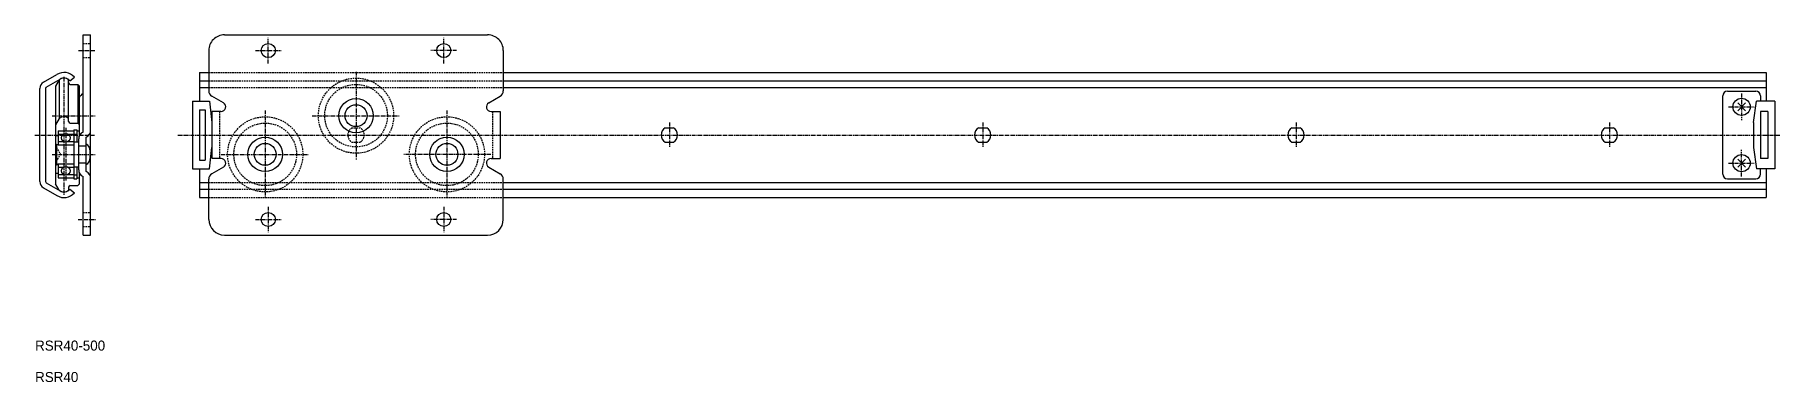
# Model space of a CAD drawing. Extents: x 54 to 611, y 116 to 227.
import ezdxf

# ---------------------------------------------------------------- set-up
doc = ezdxf.new("R2010")
doc.units = 0
doc.linetypes.add('CENTER', pattern=[2, 1.25, -0.25, 0.25, -0.25])
doc.linetypes.add('DASHED', pattern=[0.75, 0.5, -0.25])
doc.layers.get('0').update_dxf_attribs({"linetype": 'CONTINUOUS'})
doc.layers.add('CENTER', color=1, linetype='CENTER')

msp = doc.modelspace()

# ---------------------------------------------------------------- linework, layer by layer
at = {"color": 7, "linetype": 'CONTINUOUS'}
for p, q in [((69.63, 195.45), (69.63, 226.56)), ((69.63, 226.56), (72.03, 226.56)), ((72.03, 162.56), (72.03, 226.56)), ((114.75, 226.56), (198.75, 226.56)), ((109.75, 221.56), (109.75, 208.7)), ((203.75, 221.56), (203.75, 208.7)), ((56.98, 211.43), (61.27, 213.9)), ((57.88, 209.87), (62.28, 212.41)), ((62.03, 212.22), (60.83, 210.14)), ((62.03, 212.22), (62.03, 199.85)), ((65.03, 198.88), (65.03, 212.22)), ((65.4, 211.91), (66.85, 213.02)), ((106.75, 214.56), (109.75, 214.56)), ((106.75, 214.54), (106.75, 205.36)), ((106.75, 211.91), (109.75, 211.91)), ((203.75, 214.56), (606.75, 214.56)), ((203.75, 211.91), (606.75, 211.91)), ((606.75, 214.56), (606.75, 205.36)), ((55.83, 179.69), (55.83, 209.44)), ((57.63, 209.44), (57.63, 179.69)), ((60.83, 210.14), (60.83, 178.98)), ((65.53, 210.74), (67.93, 210.74)), ((67.93, 210.74), (67.93, 198.38)), ((68.43, 210.24), (67.93, 210.74)), ((68.43, 210.24), (68.43, 194.32)), ((106.75, 209.72), (109.75, 209.72)), ((114.4, 204.86), (110.75, 206.97)), ((199.1, 204.86), (202.75, 206.97)), ((203.75, 209.72), (606.75, 209.72)), ((592.95, 182.06), (592.95, 207.06)), ((594.45, 208.56), (603.45, 208.56)), ((604.95, 207.06), (604.95, 205.36)), ((104.55, 205.36), (104.55, 183.76)), ((104.55, 205.36), (109.95, 205.36)), ((106.75, 202.56), (106.75, 186.56)), ((106.75, 202.56), (108.55, 202.56)), ((108.55, 202.56), (108.55, 186.56)), ((109.95, 205.36), (110.75, 198.56)), ((110.75, 202.06), (110.75, 187.06)), ((113.55, 202.06), (110.75, 202.06)), ((199.95, 202.06), (202.75, 202.06)), ((202.75, 202.06), (202.75, 187.06)), ((600.19, 202.32), (597.71, 204.8)), ((597.71, 202.32), (600.19, 204.8)), ((602.75, 198.56), (603.75, 205.36)), ((609.55, 205.36), (603.75, 205.36)), ((604.95, 202.06), (604.95, 187.06)), ((607.35, 202.06), (604.95, 202.06)), ((607.35, 202.06), (607.35, 187.06)), ((609.55, 205.36), (609.55, 183.76)), ((62.03, 199.85), (60.83, 197.77)), ((61.63, 195.88), (61.63, 191.38)), ((61.63, 195.88), (66.63, 195.88)), ((65.53, 198.38), (67.93, 198.38)), ((66.63, 196.23), (66.63, 180.53)), ((66.63, 196.23), (67.68, 196.23)), ((67.68, 196.23), (67.68, 192.38)), ((67.68, 195.88), (68.43, 195.88)), ((68.43, 197.88), (67.93, 198.38)), ((255.45, 196.81), (258.05, 196.81)), ((355.45, 196.81), (358.05, 196.81)), ((455.45, 196.81), (458.05, 196.81)), ((555.45, 196.81), (558.05, 196.81)), ((602.75, 198.56), (602.75, 190.56)), ((60.83, 194.38), (61.63, 194.38)), ((61.13, 191.68), (61.13, 185.08)), ((61.13, 191.68), (61.63, 191.38)), ((61.63, 194.82), (63.41, 194.82)), ((61.63, 192.44), (63.41, 192.44)), ((61.63, 191.38), (66.63, 191.38)), ((64.85, 194.82), (66.63, 194.82)), ((64.85, 192.44), (66.63, 192.44)), ((66.63, 194.88), (67.68, 194.88)), ((66.63, 192.38), (68.23, 192.38)), ((68.23, 183.38), (68.23, 193.38)), ((68.23, 191.13), (70.63, 191.13)), ((70.63, 182.88), (70.63, 193.88)), ((71.83, 189.8), (71.83, 186.96)), ((109.95, 183.76), (110.75, 190.56)), ((255.45, 192.31), (258.05, 192.31)), ((355.45, 192.31), (358.05, 192.31)), ((455.45, 192.31), (458.05, 192.31)), ((555.45, 192.31), (558.05, 192.31)), ((602.75, 190.56), (603.75, 183.76)), ((61.13, 185.08), (61.63, 185.38)), ((61.63, 185.38), (61.63, 180.88)), ((61.63, 185.38), (66.63, 185.38)), ((61.63, 184.32), (63.41, 184.32)), ((64.85, 184.32), (66.63, 184.32)), ((66.63, 184.38), (68.23, 184.38)), ((67.68, 184.38), (67.68, 180.53)), ((68.23, 185.63), (70.63, 185.63)), ((106.75, 186.56), (108.55, 186.56)), ((113.65, 187.06), (110.75, 187.06)), ((114.4, 184.26), (110.75, 182.16)), ((199.1, 184.26), (202.75, 182.16)), ((199.85, 187.06), (202.75, 187.06)), ((597.71, 184.32), (600.19, 186.8)), ((597.71, 186.8), (600.19, 184.32)), ((607.35, 187.06), (604.95, 187.06)), ((57.88, 179.25), (62.28, 176.71)), ((60.83, 182.38), (61.63, 182.38)), ((62.03, 176.91), (60.83, 178.98)), ((61.63, 181.94), (63.41, 181.94)), ((61.63, 180.88), (66.63, 180.88)), ((64.85, 181.94), (66.63, 181.94)), ((65.53, 178.38), (67.93, 178.38)), ((66.63, 181.88), (67.68, 181.88)), ((66.63, 180.53), (67.68, 180.53)), ((67.68, 180.88), (68.43, 180.88)), ((68.43, 178.88), (67.93, 178.38)), ((68.43, 182.44), (68.43, 178.88)), ((69.63, 162.56), (69.63, 181.26)), ((104.55, 183.76), (109.95, 183.76)), ((106.75, 183.76), (106.75, 174.56)), ((106.75, 179.4), (109.75, 179.4)), ((109.75, 167.56), (109.75, 180.42)), ((203.75, 167.56), (203.75, 180.42)), ((203.75, 179.4), (606.75, 179.4)), ((594.45, 180.56), (603.45, 180.56)), ((609.55, 183.76), (603.75, 183.76)), ((604.95, 182.06), (604.95, 183.76)), ((606.75, 183.76), (606.75, 174.56)), ((56.98, 177.7), (61.27, 175.22)), ((65.03, 177.88), (65.03, 176.91)), ((65.4, 177.22), (66.85, 176.1)), ((106.75, 177.22), (109.75, 177.22)), ((106.75, 174.56), (109.75, 174.56)), ((203.75, 177.22), (606.75, 177.22)), ((203.75, 174.56), (606.75, 174.56)), ((69.63, 162.56), (72.03, 162.56)), ((114.75, 162.56), (198.75, 162.56))]:
    msp.add_line(p, q, dxfattribs=at)
at = {"color": 3, "linetype": 'DASHED'}
for p, q in [((69.63, 223.81), (72.03, 223.81)), ((69.63, 219.31), (72.03, 219.31)), ((109.75, 214.56), (203.75, 214.56)), ((109.75, 211.91), (203.75, 211.91)), ((109.75, 209.72), (203.75, 209.72)), ((113.15, 202.06), (113.15, 187.06)), ((200.35, 202.06), (200.35, 187.06)), ((155.45, 196.81), (158.05, 196.81)), ((61.13, 190.63), (62.43, 188.38)), ((155.45, 192.31), (158.05, 192.31)), ((61.13, 186.13), (62.43, 188.38)), ((109.75, 179.4), (203.75, 179.4)), ((109.75, 177.22), (203.75, 177.22)), ((109.75, 174.56), (203.75, 174.56)), ((69.63, 169.81), (72.03, 169.81)), ((69.63, 165.31), (72.03, 165.31))]:
    msp.add_line(p, q, dxfattribs=at)
at = {"color": 7, "linetype": 'CONTINUOUS'}
for centre, radius in [((128.75, 221.56), 2.25), ((184.75, 221.56), 2.25), ((156.75, 200.74), 5.5), ((598.95, 203.56), 2.75), ((156.75, 200.74), 3.5), ((64.13, 193.63), 1.39), ((127.75, 188.38), 5.5), ((127.75, 188.38), 3.5), ((185.75, 188.38), 5.5), ((185.75, 188.38), 3.5), ((64.13, 183.13), 1.39), ((598.95, 185.56), 2.75), ((128.75, 167.56), 2.25), ((184.75, 167.56), 2.25)]:
    msp.add_circle(centre, radius, dxfattribs=at)
at = {"color": 3, "linetype": 'DASHED'}
for centre, radius in [((156.75, 200.74), 12), ((156.75, 200.74), 10), ((127.75, 188.38), 12), ((127.75, 188.38), 10), ((185.75, 188.38), 12), ((185.75, 188.38), 10)]:
    msp.add_circle(centre, radius, dxfattribs=at)
at = {"color": 7, "linetype": 'CONTINUOUS'}
for centre, radius, start, end in [((114.75, 221.56), 5, 90, 180.0001), ((198.75, 221.56), 5, 359.9999, 90), ((63.55, 210.26), 4.3, 39.8752, 122.1298), ((63.53, 210.34), 2.4, 51.3178, 128.682), ((63.53, 210.24), 2.5, 41.6896, 120), ((63.53, 210.24), 2.5, 41.6896, 120), ((58.13, 209.44), 2.3, 120, 180), ((58.13, 209.44), 0.5, 120, 180), ((65.53, 211.24), 0.5, 180, 270), ((70.63, 205.74), 2.3, 115.7716, 163.041), ((111.75, 208.7), 2, 180, 240), ((201.75, 208.7), 2, 300, 360), ((594.45, 207.06), 1.5, 90, 180), ((603.45, 207.06), 1.5, 0, 90), ((113.65, 203.56), 1.5, 270, 60), ((199.85, 203.56), 1.5, 120, 270), ((63.53, 197.98), 2.4, 51.3178, 128.682), ((65.53, 198.88), 0.5, 180, 270), ((70.53, 193.38), 2.3, 113.0358, 180), ((69.73, 196), 2.3, 293.0359, 4.6158), ((256.75, 194.56), 2.6, 120.0735, 239.9265), ((256.75, 194.56), 2.6, 300.0735, 59.9265), ((356.75, 194.56), 2.6, 120.0735, 239.9265), ((356.75, 194.56), 2.6, 300.0735, 59.9265), ((456.75, 194.56), 2.6, 120.0735, 239.9265), ((456.75, 194.56), 2.6, 300.0735, 59.9265), ((556.75, 194.56), 2.6, 120.0735, 239.9265), ((556.75, 194.56), 2.6, 300.0735, 59.9265), ((69.83, 189.8), 2, 0, 66.4217), ((69.83, 186.96), 2, 293.5782, 0), ((113.65, 185.56), 1.5, 300, 90), ((199.85, 185.56), 1.5, 90, 240), ((58.13, 179.69), 2.3, 180, 239.9999), ((58.13, 179.69), 0.5, 180, 239.9999), ((65.53, 177.88), 0.5, 90, 180), ((70.53, 183.38), 2.3, 180, 246.964), ((69.73, 180.76), 2.3, 355.3842, 66.964), ((111.75, 180.42), 2, 120, 180), ((201.75, 180.42), 2, 360, 60), ((594.45, 182.06), 1.5, 180, 270), ((603.45, 182.06), 1.5, 270, 0), ((63.55, 178.86), 4.3, 237.8702, 320.1248), ((63.53, 178.78), 2.4, 231.3179, 308.6822), ((63.53, 178.88), 2.5, 239.9999, 318.3103), ((63.53, 178.88), 2.5, 239.9999, 318.3103), ((114.75, 167.56), 5, 180, 270), ((198.75, 167.56), 5, 270, 360)]:
    msp.add_arc(centre, radius, start, end, dxfattribs=at)
at = {"color": 3, "linetype": 'DASHED'}
for start, end in [(120.0734, 239.9265), (300.0735, 59.9265)]:
    msp.add_arc((156.75, 194.56), 2.6, start, end, dxfattribs=at)
at = {"layer": 'CENTER', "color": 1, "linetype": 'CENTER'}
for p, q in [((128.75, 217.46), (128.75, 225.66)), ((184.75, 217.46), (184.75, 225.66)), ((68.18, 221.56), (73.46, 221.56)), ((124.65, 221.56), (132.85, 221.56)), ((188.85, 221.56), (180.65, 221.56)), ((63.53, 213.15), (63.53, 175.3)), ((156.75, 214.79), (156.75, 186.74)), ((598.95, 207.78), (598.95, 199.29)), ((59.76, 200.74), (73.61, 200.74)), ((127.75, 202.43), (127.75, 174.38)), ((142.75, 200.74), (170.75, 200.74)), ((185.75, 202.43), (185.75, 174.38)), ((594.73, 203.56), (602.91, 203.56)), ((64.13, 196.88), (64.13, 180.03)), ((256.75, 198.56), (256.75, 190.56)), ((356.75, 198.56), (356.75, 190.56)), ((456.75, 198.56), (456.75, 190.56)), ((556.75, 198.56), (556.75, 190.56)), ((54.26, 194.56), (73.29, 194.56)), ((99.88, 194.56), (611.24, 194.56)), ((598.95, 181.35), (598.95, 189.83)), ((59.76, 188.38), (73.61, 188.38)), ((113.75, 188.38), (141.75, 188.38)), ((199.75, 188.38), (171.75, 188.38)), ((594.73, 185.56), (602.91, 185.56)), ((68.03, 167.56), (73.63, 167.56)), ((124.65, 167.56), (132.85, 167.56)), ((128.75, 171.66), (128.75, 163.46)), ((188.85, 167.56), (180.65, 167.56)), ((184.75, 171.66), (184.75, 163.46))]:
    msp.add_line(p, q, dxfattribs=at)

# ---------------------------------------------------------------- texts
at = {"color": 7, "linetype": 'CONTINUOUS'}
for s, p in [('RSR40-500', (54.32, 125.67)), ('RSR40', (54.32, 115.63))]:
    msp.add_text(s, height=3.2, dxfattribs=at).set_placement(p)

doc.saveas('drawing.dxf')
